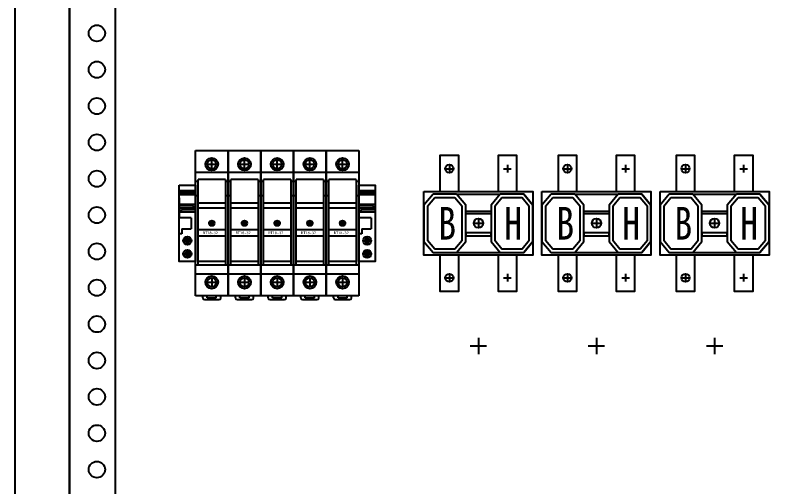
# Model space of a CAD drawing. Extents: x 1413997 to 1414797, y 398094 to 400294.
# Drawn here: x 1413996.5 to 1414412.6, y 399359.7 to 399619.2 of the extents above; entities that cross this region are included whole.
import ezdxf
from ezdxf.enums import TextEntityAlignment as Align

# ---------------------------------------------------------------- set-up
doc = ezdxf.new("R2010")
doc.units = 0
doc.header["$MEASUREMENT"] = 0
for name, color, linetype in [('EL-TEXT', 3, 'Continuous'), ('LY-JS-BJ', 7, 'Continuous'), ('LY-JS-YQJ', 7, 'Continuous'), ('布置图', 20, 'Continuous')]:
    doc.layers.add(name, color=color, linetype=linetype)
doc.layers.add('LY-二次控制图', color=7, linetype='Continuous', lineweight=18)
doc.styles.add('-宋体', font='', dxfattribs={"width": 0.65})
doc.styles.get('-宋体').set_extended_font_data('NSimSun')

# ---------------------------------------------------------------- blocks, each defined once
blk = doc.blocks.new('RT18保险 正视图')
at = {"layer": 'LY-JS-YQJ'}
blk.add_hatch(color=1, dxfattribs=at).paths.add_polyline_path([(1.5, -40, 1), (-1.5, -40, 1)])
for p, q in [((-9, -80), (-9, 0)), ((-9, 0), (9, 0)), ((9, 0), (9, -80)), ((-2.5, -7.51), (2.5, -7.51)), ((0, -10.01), (0, -5.01)), ((9, -12.01), (-9, -12.01)), ((7.5, -16), (-7.5, -16)), ((-7.5, -63), (-7.5, -16)), ((7.5, -16), (7.5, -63)), ((-7.5, -17), (-9, -17)), ((9, -17), (7.5, -17)), ((-7.5, -25), (-9, -25)), ((7.5, -29), (-7.5, -29)), ((9, -25), (7.5, -25)), ((7.5, -31.75), (-7.5, -31.75)), ((-7.5, -43.5), (7.5, -43.5)), ((-7.5, -46.9), (7.5, -46.9)), ((7.5, -61), (-7.5, -61)), ((9, -63), (-9, -63)), ((9, -67.99), (-9, -67.99)), ((0, -69.99), (0, -74.99)), ((-2.5, -72.49), (2.5, -72.49)), ((9, -80), (-9, -80)), ((-5, -81), (-5, -80)), ((-4, -82), (4, -82)), ((-2.5, -81), (-2.5, -80)), ((-2.5, -81), (2.5, -81)), ((2.5, -81), (2.5, -80)), ((5, -81), (5, -80))]:
    blk.add_line(p, q, dxfattribs=at)
for centre, radius in [((0, -7.51), 3.5), ((0, -7.51), 2.5), ((0, -72.49), 3.5), ((0, -72.49), 2.5)]:
    blk.add_circle(centre, radius, dxfattribs=at)
at = {"layer": 'LY-JS-YQJ', "color": 1}
blk.add_circle((0, -40), 1.5, dxfattribs=at)
at = {"layer": 'LY-JS-YQJ'}
for centre, start, end in [((-4, -81), 180, 270), ((4, -81), 270, 0)]:
    blk.add_arc(centre, 1, start, end, dxfattribs=at)
at = {"layer": 'LY-JS-YQJ', "insert": (-4.8, -44.5), "char_height": 1.5, "width": 12.3, "attachment_point": 1}
blk.add_mtext('RT18-32', dxfattribs=at)
blk = doc.blocks.new('RT18-32X-6A')
at = {"layer": 'LY-JS-YQJ'}
blk.add_blockref('RT18保险 正视图', (9, 80), dxfattribs=at)
blk = doc.blocks.new('端子堵头')
at = {"layer": 'LY-JS-YQJ'}
for p, q in [((0, 39.03), (9, 39.03)), ((0, 37.96), (9, 37.96)), ((0, 36.73), (9, 36.73)), ((0, 35), (0, 24)), ((9, 35), (9, 24)), ((9, 34.58), (9, 33.47)), ((0, 31.48), (9, 31.48)), ((7.97, 30.59), (0, 30.59)), ((0, 29.53), (9, 29.53)), ((7.97, 29.53), (7.97, 30.59)), ((0, 27.32), (9, 27.32)), ((1.25, 27.32), (1.25, 28.56)), ((1.25, 28.56), (9, 28.56)), ((6.66, 24), (0, 24)), ((6.66, 24), (6.66, 18)), ((1.59, 18), (1.59, 15.27)), ((1.59, 18), (6.66, 18)), ((1.59, 15.27), (0, 15.27))]:
    blk.add_line(p, q, dxfattribs=at)
for points in [[(0, 42), (9, 42), (9, 0), (0, 0)], [(5.06, 12.84), (5.06, 10.03), (3.99, 10.03), (3.99, 12.84)], [(3.2, 12.05), (6.01, 12.05), (6.01, 10.99), (3.2, 10.99)], [(3.2, 4.76), (6.01, 4.76), (6.01, 3.69), (3.2, 3.69)], [(5.13, 5.6), (5.13, 2.79), (4.06, 2.79), (4.06, 5.6)]]:
    blk.add_lwpolyline(points, close=True, dxfattribs=at)
for centre in [(4.54, 11.43), (4.54, 4.14)]:
    blk.add_circle(centre, 2.23, dxfattribs=at)
blk = doc.blocks.new('A$C42e7ab8c')
at = {"layer": 'LY-二次控制图', "lineweight": -3}
for name, p in [('RT18-32X-6A', (9, -40)), ('RT18-32X-6A', (27, -40)), ('RT18-32X-6A', (45, -40)), ('RT18-32X-6A', (63, -40)), ('RT18-32X-6A', (81, -40)), ('端子堵头', (0, -21)), ('端子堵头', (99, -21))]:
    blk.add_blockref(name, p, dxfattribs=at)
blk = doc.blocks.new('BH-0.66 φ30')
at = {"color": 1}
for p, q in [((-18.1, 12.5), (-13.9, 12.5)), ((-16, 14.6), (-16, 10.4)), ((13.9, 12.5), (18.1, 12.5)), ((16, 14.6), (16, 10.4)), ((-25, -1.5), (-30, -7.5)), ((-12, -1.5), (12, -1.5)), ((12, -1.5), (7, -7.5)), ((25, -1.5), (12, -1.5)), ((25, -1.5), (30, -7.5)), ((7, -7.5), (7, -27.5)), ((0, -14.91), (0, -20.09)), ((-2.59, -17.5), (2.59, -17.5)), ((-30, -27.5), (-25, -33.5)), ((7, -27.5), (12, -33.5)), ((30, -27.5), (25, -33.5)), ((-12, -33.5), (12, -33.5)), ((-16, -45.4), (-16, -49.6)), ((16, -45.4), (16, -49.6)), ((-18.1, -47.5), (-13.9, -47.5)), ((13.9, -47.5), (18.1, -47.5))]:
    blk.add_line(p, q, dxfattribs=at)
for points in [[(-21, 0), (-21, 20), (-11, 20), (-11, 0)], [(11, 0), (11, 20), (21, 20), (21, 0)], [(-25, -1.5), (-30, -7.5), (-30, -27.5), (-25, -33.5), (-12, -33.5), (-7, -27.5), (-7, -7.5), (-12, -1.5), (-25, -1.5)], [(12, -1.5), (7, -7.5), (7, -27.5), (12, -33.5), (25, -33.5), (30, -27.5), (30, -7.5), (25, -1.5), (12, -1.5)], [(-11, -35), (-11, -55), (-21, -55), (-21, -35)], [(21, -35), (21, -55), (11, -55), (11, -35)]]:
    blk.add_lwpolyline(points, dxfattribs=at)
for points in [[(-30, 0), (30, 0), (30, -35), (-30, -35)], [(-24.06, -3.5), (-28, -8.22), (-28, -26.78), (-24.06, -31.5), (-12.94, -31.5), (-9, -26.78), (-9, -8.22), (-12.94, -3.5)], [(12.94, -3.5), (9, -8.22), (9, -26.78), (12.94, -31.5), (24.06, -31.5), (28, -26.78), (28, -8.22), (24.06, -3.5)], [(-7, -10.83), (7, -10.83), (7, -12.4), (-7, -12.4)], [(-7, -24.33), (7, -24.33), (7, -22.76), (-7, -22.76)]]:
    blk.add_lwpolyline(points, close=True, dxfattribs=at)
blk.add_circle((0, -17.5), 2.59, dxfattribs=at)
at = {"layer": 'EL-TEXT', "color": 0, "linetype": 'ByBlock', "lineweight": -3, "style": '-宋体', "width": 0.8}
for s, p in [('B', (-17.19, -17.51)), ('H', (19.08, -17.51))]:
    blk.add_text(s, height=17.94, dxfattribs=at).set_placement(p, align=Align.MIDDLE_CENTER)
blk = doc.blocks.new('A$Cfccfe12f')
at = {"color": 3}
for p, q in [((-151, -100.5), (-151, -109.5)), ((-86, -100.5), (-86, -109.5)), ((-21, -100.5), (-21, -109.5)), ((-155.5, -105), (-146.5, -105)), ((-90.5, -105), (-81.5, -105)), ((-25.5, -105), (-16.5, -105))]:
    blk.add_line(p, q, dxfattribs=at)
for p in [(-151, -20), (-86, -20), (-21, -20)]:
    blk.add_blockref('BH-0.66 φ30', p, dxfattribs=at)
blk = doc.blocks.new('BH-0.66 φ30x3')
at = {"color": 6}
for centre in [(14, 47.5), (79, 47.5), (144, 47.5), (14, -12.5), (79, -12.5), (144, -12.5)]:
    blk.add_circle(centre, 2.25, dxfattribs=at)
at = {"color": 0}
blk.add_blockref('A$Cfccfe12f', (181, 55), dxfattribs=at)
blk = doc.blocks.new('*U25')
at = {"layer": 'LY-JS-BJ', "color": 6}
blk.add_circle((0, 0), 4.5, dxfattribs=at)
blk = doc.blocks.new('*U26')
at = {"layer": 'LY-JS-BJ', "color": 0, "linetype": 'ByBlock', "lineweight": -2, "transparency": 16777216}
for p in [(0, -560), (0, -580), (0, -600), (0, -620), (0, -640), (0, -660), (0, -680), (0, -700), (0, -720), (0, -740), (0, -760), (0, -780), (0, -800)]:
    blk.add_blockref('*U25', p, dxfattribs=at)

msp = doc.modelspace()

# ---------------------------------------------------------------- linework, layer by layer
at = {"layer": 'LY-JS-BJ', "color": 6, "ltscale": 50}
msp.add_lwpolyline([(1414026.53, 400239.21), (1414026.53, 398094.21)], dxfattribs=at)
at = {"layer": 'LY-JS-BJ', "color": 6, "lineweight": -3}
msp.add_lwpolyline([(1414051.53, 400179.21), (1414051.53, 398179.21), (1414026.53, 398179.21), (1414026.53, 400179.21)], close=True, dxfattribs=at)
at = {"layer": '布置图', "ltscale": 50}
msp.add_lwpolyline([(1413996.53, 400294.21), (1414796.53, 400294.21), (1414796.53, 398094.21), (1413996.53, 398094.21)], close=True, dxfattribs=at)

# ---------------------------------------------------------------- block references
at = {"color": 6}
for name, p in [('A$C42e7ab8c', (1414086.8, 399504.71)), ('BH-0.66 φ30x3', (1414221.59, 399487.21))]:
    msp.add_blockref(name, p, dxfattribs=at)
at = {"layer": 'LY-JS-BJ', "color": 6, "lineweight": -3}
msp.add_blockref('*U26', (1414041.53, 400169.21), dxfattribs=at)

doc.saveas('drawing.dxf')
